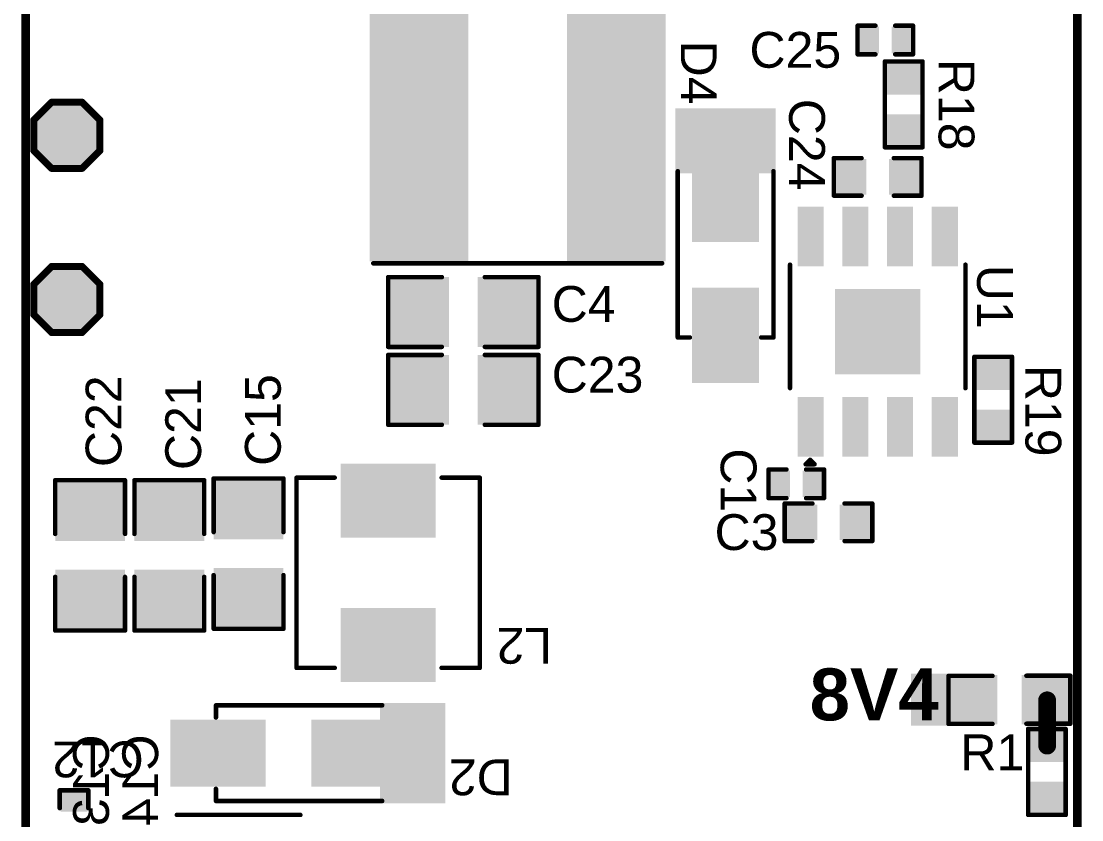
# Model space of a CAD drawing. Header units: inches. Extents: x 0 to 5376, y 0 to 5416.
# Drawn here: x -0.13 to 29.97, y 133.54 to 156.21 of the extents above; entities that cross this region are included whole.
import ezdxf

# ---------------------------------------------------------------- set-up
doc = ezdxf.new("R2010")
doc.units = ezdxf.units.IN
for name, color, linetype in [('Board Outline', 216, 'Continuous'), ('Bottom Overlay', 54, 'Continuous'), ('Top Layer', 1, 'Continuous'), ('Top Overlay', 2, 'Continuous'), ('Top Paste', 8, 'Continuous'), ('Top Solder', 216, 'Continuous')]:
    doc.layers.add(name, color=color, linetype=linetype)
doc.styles.add('Arial', font='', dxfattribs={"height": 0.2})
doc.styles.add('Arial_Bold', font='', dxfattribs={"height": 0.2})
doc.styles.get('Arial').set_extended_font_data('Arial')
doc.styles.get('Arial_Bold').set_extended_font_data('Arial', bold=True)

msp = doc.modelspace()

# ---------------------------------------------------------------- hatches: boundary and pattern name
at = {"layer": 'Top Layer'}
for points in [[(9.864, 149.494), (9.864, 157.694), (12.464, 157.694), (12.464, 149.494)], [(15.464, 149.494), (15.464, 157.694), (18.064, 157.694), (18.064, 149.494)], [(23.698, 155.359), (23.698, 155.994), (24.155, 155.994), (24.155, 155.359)], [(24.638, 155.359), (24.638, 155.994), (25.095, 155.994), (25.095, 155.359)], [(25.362, 154.229), (24.473, 154.229), (24.473, 154.991), (25.362, 154.991)], [(1.549, 153.733), (0.787, 153.733), (0.406, 153.352), (0.406, 152.59), (0.787, 152.209), (1.549, 152.209), (1.93, 152.59), (1.93, 153.352)], [(25.362, 152.705), (24.473, 152.705), (24.473, 153.467), (25.362, 153.467)], [(20.713, 152.545), (20.713, 150.045), (19.013, 150.045), (19.013, 152.545)], [(23.8, 152.235), (23.8, 151.346), (23.038, 151.346), (23.038, 152.235)], [(25.324, 152.235), (25.324, 151.346), (24.562, 151.346), (24.562, 152.235)], [(21.976, 149.321), (21.976, 150.871), (22.576, 150.871), (22.576, 149.321)], [(23.246, 149.321), (23.246, 150.871), (23.846, 150.871), (23.846, 149.321)], [(24.516, 149.321), (24.516, 150.871), (25.116, 150.871), (25.116, 149.321)], [(25.786, 149.321), (25.786, 150.871), (26.386, 150.871), (26.386, 149.321)], [(1.549, 149.073), (0.787, 149.073), (0.406, 148.692), (0.406, 147.93), (0.787, 147.549), (1.549, 147.549), (1.93, 147.93), (1.93, 148.692)], [(11.913, 147.066), (10.389, 147.066), (10.389, 148.844), (11.913, 148.844)], [(14.453, 147.066), (12.929, 147.066), (12.929, 148.844), (14.453, 148.844)], [(20.713, 148.545), (20.713, 146.045), (19.013, 146.045), (19.013, 148.545)], [(23.037, 146.253), (23.037, 148.54), (25.324, 148.54), (25.324, 146.253)], [(11.913, 144.856), (10.389, 144.856), (10.389, 146.634), (11.913, 146.634)], [(14.453, 144.856), (12.929, 144.856), (12.929, 146.634), (14.453, 146.634)], [(27.902, 145.847), (27.013, 145.847), (27.013, 146.609), (27.902, 146.609)], [(21.976, 143.921), (21.976, 145.471), (22.576, 145.471), (22.576, 143.921)], [(23.246, 143.921), (23.246, 145.471), (23.846, 145.471), (23.846, 143.921)], [(24.516, 143.921), (24.516, 145.471), (25.116, 145.471), (25.116, 143.921)], [(25.786, 143.921), (25.786, 145.471), (26.386, 145.471), (26.386, 143.921)], [(27.902, 144.323), (27.013, 144.323), (27.013, 145.085), (27.902, 145.085)], [(9.037, 141.654), (9.037, 143.549), (11.537, 143.549), (11.537, 141.654)], [(21.171, 142.761), (21.171, 143.396), (21.628, 143.396), (21.628, 142.761)], [(22.111, 142.761), (22.111, 143.396), (22.568, 143.396), (22.568, 142.761)], [(0.94, 141.554), (0.94, 143.078), (2.718, 143.078), (2.718, 141.554)], [(3.188, 141.554), (3.188, 143.078), (4.966, 143.078), (4.966, 141.554)], [(5.436, 141.605), (5.436, 143.129), (7.214, 143.129), (7.214, 141.605)], [(22.403, 142.43), (22.403, 141.542), (21.641, 141.542), (21.641, 142.43)], [(23.927, 142.43), (23.927, 141.542), (23.165, 141.542), (23.165, 142.43)], [(5.436, 139.065), (5.436, 140.589), (7.214, 140.589), (7.214, 139.065)], [(0.94, 139.014), (0.94, 140.538), (2.718, 140.538), (2.718, 139.014)], [(3.188, 139.014), (3.188, 140.538), (4.966, 140.538), (4.966, 139.014)], [(9.037, 137.559), (9.037, 139.454), (11.537, 139.454), (11.537, 137.559)], [(27.471, 136.349), (26.271, 136.349), (26.271, 137.549), (27.471, 137.549)], [(29.571, 136.349), (28.371, 136.349), (28.371, 137.549), (29.571, 137.549)], [(6.711, 134.583), (4.211, 134.583), (4.211, 136.283), (6.711, 136.283)], [(10.711, 134.583), (8.211, 134.583), (8.211, 136.283), (10.711, 136.283)], [(29.426, 135.28), (28.537, 135.28), (28.537, 136.042), (29.426, 136.042)], [(1.054, 134.29), (1.689, 134.29), (1.689, 133.833), (1.054, 133.833)], [(29.426, 133.756), (28.537, 133.756), (28.537, 134.518), (29.426, 134.518)]]:
    msp.add_hatch(color=1, dxfattribs=at).paths.add_polyline_path(points)
at = {"layer": 'Top Overlay'}
for points in [[(18.441, 153.74), (18.441, 152.573), (21.285, 152.573), (21.285, 153.74)], [(18.441, 152.595), (18.441, 151.891), (18.939, 151.891), (18.939, 152.595)], [(20.787, 152.595), (20.787, 151.891), (21.285, 151.891), (21.285, 152.595)], [(26.19, 137.685), (25.127, 137.685), (25.127, 136.212), (26.19, 136.212)], [(10.761, 136.855), (10.057, 136.855), (10.057, 136.357), (10.761, 136.357)], [(11.906, 136.854), (10.739, 136.854), (10.739, 134.011), (11.906, 134.011)], [(10.761, 134.509), (10.057, 134.509), (10.057, 134.011), (10.761, 134.011)]]:
    msp.add_hatch(color=2, dxfattribs=at).paths.add_polyline_path(points)
at = {"layer": 'Top Paste'}
for points in [[(9.864, 149.494), (9.864, 157.694), (12.464, 157.694), (12.464, 149.494)], [(15.464, 149.494), (15.464, 157.694), (18.064, 157.694), (18.064, 149.494)], [(23.698, 155.359), (23.698, 155.994), (24.155, 155.994), (24.155, 155.359)], [(24.638, 155.359), (24.638, 155.994), (25.095, 155.994), (25.095, 155.359)], [(25.362, 154.229), (24.473, 154.229), (24.473, 154.991), (25.362, 154.991)], [(1.549, 153.733), (0.787, 153.733), (0.406, 153.352), (0.406, 152.59), (0.787, 152.209), (1.549, 152.209), (1.93, 152.59), (1.93, 153.352)], [(25.362, 152.705), (24.473, 152.705), (24.473, 153.467), (25.362, 153.467)], [(20.713, 152.545), (20.713, 150.045), (19.013, 150.045), (19.013, 152.545)], [(23.8, 152.235), (23.8, 151.346), (23.038, 151.346), (23.038, 152.235)], [(25.324, 152.235), (25.324, 151.346), (24.562, 151.346), (24.562, 152.235)], [(21.976, 149.321), (21.976, 150.871), (22.576, 150.871), (22.576, 149.321)], [(23.246, 149.321), (23.246, 150.871), (23.846, 150.871), (23.846, 149.321)], [(24.516, 149.321), (24.516, 150.871), (25.116, 150.871), (25.116, 149.321)], [(25.786, 149.321), (25.786, 150.871), (26.386, 150.871), (26.386, 149.321)], [(1.549, 149.073), (0.787, 149.073), (0.406, 148.692), (0.406, 147.93), (0.787, 147.549), (1.549, 147.549), (1.93, 147.93), (1.93, 148.692)], [(11.913, 147.066), (10.389, 147.066), (10.389, 148.844), (11.913, 148.844)], [(14.453, 147.066), (12.929, 147.066), (12.929, 148.844), (14.453, 148.844)], [(20.713, 148.545), (20.713, 146.045), (19.013, 146.045), (19.013, 148.545)], [(23.037, 146.253), (23.037, 148.54), (25.324, 148.54), (25.324, 146.253)], [(11.913, 144.856), (10.389, 144.856), (10.389, 146.634), (11.913, 146.634)], [(14.453, 144.856), (12.929, 144.856), (12.929, 146.634), (14.453, 146.634)], [(27.902, 145.847), (27.013, 145.847), (27.013, 146.609), (27.902, 146.609)], [(21.976, 143.921), (21.976, 145.471), (22.576, 145.471), (22.576, 143.921)], [(23.246, 143.921), (23.246, 145.471), (23.846, 145.471), (23.846, 143.921)], [(24.516, 143.921), (24.516, 145.471), (25.116, 145.471), (25.116, 143.921)], [(25.786, 143.921), (25.786, 145.471), (26.386, 145.471), (26.386, 143.921)], [(27.902, 144.323), (27.013, 144.323), (27.013, 145.085), (27.902, 145.085)], [(9.037, 141.654), (9.037, 143.549), (11.537, 143.549), (11.537, 141.654)], [(21.171, 142.761), (21.171, 143.396), (21.628, 143.396), (21.628, 142.761)], [(22.111, 142.761), (22.111, 143.396), (22.568, 143.396), (22.568, 142.761)], [(0.94, 141.554), (0.94, 143.078), (2.718, 143.078), (2.718, 141.554)], [(3.188, 141.554), (3.188, 143.078), (4.966, 143.078), (4.966, 141.554)], [(5.436, 141.605), (5.436, 143.129), (7.214, 143.129), (7.214, 141.605)], [(22.403, 142.43), (22.403, 141.542), (21.641, 141.542), (21.641, 142.43)], [(23.927, 142.43), (23.927, 141.542), (23.165, 141.542), (23.165, 142.43)], [(5.436, 139.065), (5.436, 140.589), (7.214, 140.589), (7.214, 139.065)], [(0.94, 139.014), (0.94, 140.538), (2.718, 140.538), (2.718, 139.014)], [(3.188, 139.014), (3.188, 140.538), (4.966, 140.538), (4.966, 139.014)], [(9.037, 137.559), (9.037, 139.454), (11.537, 139.454), (11.537, 137.559)], [(27.471, 136.349), (26.271, 136.349), (26.271, 137.549), (27.471, 137.549)], [(29.571, 136.349), (28.371, 136.349), (28.371, 137.549), (29.571, 137.549)], [(6.711, 134.583), (4.211, 134.583), (4.211, 136.283), (6.711, 136.283)], [(10.711, 134.583), (8.211, 134.583), (8.211, 136.283), (10.711, 136.283)], [(29.426, 135.28), (28.537, 135.28), (28.537, 136.042), (29.426, 136.042)], [(1.054, 134.29), (1.689, 134.29), (1.689, 133.833), (1.054, 133.833)], [(29.426, 133.756), (28.537, 133.756), (28.537, 134.518), (29.426, 134.518)]]:
    msp.add_hatch(color=8, dxfattribs=at).paths.add_polyline_path(points)
at = {"layer": 'Top Solder'}
for points in [[(9.762, 149.392), (9.762, 157.795), (12.566, 157.795), (12.566, 149.392)], [(15.362, 149.392), (15.362, 157.795), (18.166, 157.795), (18.166, 149.392)], [(23.638, 155.299), (23.638, 156.054), (24.215, 156.054), (24.215, 155.299)], [(24.578, 155.299), (24.578, 156.054), (25.155, 156.054), (25.155, 155.299)], [(25.463, 154.127), (24.371, 154.127), (24.371, 155.092), (25.463, 155.092)], [(1.6, 153.835), (0.737, 153.835), (0.305, 153.403), (0.305, 152.54), (0.737, 152.108), (1.6, 152.108), (2.032, 152.54), (2.032, 153.403)], [(25.463, 152.603), (24.371, 152.603), (24.371, 153.568), (25.463, 153.568)], [(20.814, 152.646), (20.814, 149.943), (18.911, 149.943), (18.911, 152.646)], [(23.86, 152.295), (23.86, 151.286), (22.978, 151.286), (22.978, 152.295)], [(25.384, 152.295), (25.384, 151.286), (24.502, 151.286), (24.502, 152.295)], [(21.906, 149.251), (21.906, 150.941), (22.646, 150.941), (22.646, 149.251)], [(23.176, 149.251), (23.176, 150.941), (23.916, 150.941), (23.916, 149.251)], [(24.446, 149.251), (24.446, 150.941), (25.186, 150.941), (25.186, 149.251)], [(25.716, 149.251), (25.716, 150.941), (26.456, 150.941), (26.456, 149.251)], [(1.6, 149.174), (0.737, 149.174), (0.305, 148.742), (0.305, 147.879), (0.737, 147.447), (1.6, 147.447), (2.032, 147.879), (2.032, 148.742)], [(12.014, 146.964), (10.287, 146.964), (10.287, 148.946), (12.014, 148.946)], [(14.554, 146.964), (12.827, 146.964), (12.827, 148.946), (14.554, 148.946)], [(20.814, 148.646), (20.814, 145.943), (18.911, 145.943), (18.911, 148.646)], [(22.967, 146.183), (22.967, 148.61), (25.394, 148.61), (25.394, 146.183)], [(12.014, 144.755), (10.287, 144.755), (10.287, 146.736), (12.014, 146.736)], [(14.554, 144.755), (12.827, 144.755), (12.827, 146.736), (14.554, 146.736)], [(28.003, 145.745), (26.911, 145.745), (26.911, 146.71), (28.003, 146.71)], [(21.906, 143.851), (21.906, 145.541), (22.646, 145.541), (22.646, 143.851)], [(23.176, 143.851), (23.176, 145.541), (23.916, 145.541), (23.916, 143.851)], [(24.446, 143.851), (24.446, 145.541), (25.186, 145.541), (25.186, 143.851)], [(25.716, 143.851), (25.716, 145.541), (26.456, 145.541), (26.456, 143.851)], [(28.003, 144.221), (26.911, 144.221), (26.911, 145.186), (28.003, 145.186)], [(8.935, 141.552), (8.935, 143.65), (11.639, 143.65), (11.639, 141.552)], [(21.111, 142.701), (21.111, 143.456), (21.688, 143.456), (21.688, 142.701)], [(22.051, 142.701), (22.051, 143.456), (22.628, 143.456), (22.628, 142.701)], [(0.838, 141.453), (0.838, 143.18), (2.819, 143.18), (2.819, 141.453)], [(3.086, 141.453), (3.086, 143.18), (5.067, 143.18), (5.067, 141.453)], [(5.334, 141.503), (5.334, 143.231), (7.315, 143.231), (7.315, 141.503)], [(22.463, 142.49), (22.463, 141.482), (21.581, 141.482), (21.581, 142.49)], [(23.987, 142.49), (23.987, 141.482), (23.105, 141.482), (23.105, 142.49)], [(0.838, 138.913), (0.838, 140.64), (2.819, 140.64), (2.819, 138.913)], [(3.086, 138.913), (3.086, 140.64), (5.067, 140.64), (5.067, 138.913)], [(5.334, 138.963), (5.334, 140.691), (7.315, 140.691), (7.315, 138.963)], [(8.935, 137.457), (8.935, 139.555), (11.639, 139.555), (11.639, 137.457)], [(27.572, 136.248), (26.169, 136.248), (26.169, 137.651), (27.572, 137.651)], [(29.672, 136.248), (28.269, 136.248), (28.269, 137.651), (29.672, 137.651)], [(6.813, 134.481), (4.109, 134.481), (4.109, 136.384), (6.813, 136.384)], [(10.813, 134.481), (8.109, 134.481), (8.109, 136.384), (10.813, 136.384)], [(29.527, 135.179), (28.435, 135.179), (28.435, 136.144), (29.527, 136.144)], [(29.527, 133.655), (28.435, 133.655), (28.435, 134.62), (29.527, 134.62)], [(0.994, 134.35), (1.749, 134.35), (1.749, 133.773), (0.994, 133.773)]]:
    msp.add_hatch(color=216, dxfattribs=at).paths.add_polyline_path(points)

# ---------------------------------------------------------------- linework, layer by layer
at = {"layer": 'Board Outline', "const_width": 0.254}
for points in [[(0, 159.131), (0, 127.127)], [(29.845, 0), (29.845, 159.131)]]:
    msp.add_lwpolyline(points, dxfattribs=at)
at = {"layer": 'Top Layer', "const_width": 0.508}
msp.add_lwpolyline([(28.989, 135.649), (28.989, 136.931)], dxfattribs=at)
at = {"layer": 'Top Layer', "const_width": 0.254}
for points in [[(28.862, 136.931, 1), (29.116, 136.931, 1)], [(28.862, 135.649, 1), (29.116, 135.649, 1)]]:
    msp.add_lwpolyline(points, format="xyb", close=True, dxfattribs=at)
at = {"layer": 'Top Overlay'}
for points, const_width in [([(23.609, 156.083), (24.117, 156.083)], 0.127), ([(23.609, 155.27), (23.609, 156.083)], 0.127), ([(24.676, 156.083), (25.184, 156.083)], 0.127), ([(25.184, 155.27), (25.184, 156.083)], 0.127), ([(23.609, 155.27), (24.117, 155.27)], 0.127), ([(24.676, 155.27), (25.184, 155.27)], 0.127), ([(24.384, 155.067), (25.451, 155.067)], 0.127), ([(24.384, 152.629), (24.384, 155.067)], 0.127), ([(25.451, 152.629), (25.451, 155.067)], 0.127), ([(0.229, 153.403), (0.737, 153.911)], 0.2), ([(0.737, 153.911), (1.6, 153.911)], 0.2), ([(1.6, 153.911), (2.108, 153.403)], 0.2), ([(0.229, 152.54), (0.229, 153.403)], 0.2), ([(2.108, 152.54), (2.108, 153.403)], 0.2), ([(0.229, 152.54), (0.737, 152.032)], 0.2), ([(1.6, 152.032), (2.108, 152.54)], 0.2), ([(24.384, 152.629), (25.451, 152.629)], 0.127), ([(22.936, 151.257), (22.936, 152.324)], 0.127), ([(22.936, 152.324), (23.724, 152.324)], 0.127), ([(24.638, 152.324), (25.425, 152.324)], 0.127), ([(25.425, 151.257), (25.425, 152.324)], 0.127), ([(0.737, 152.032), (1.6, 152.032)], 0.2), ([(18.505, 147.233), (18.505, 151.953)], 0.127), ([(21.221, 147.233), (21.221, 151.953)], 0.127), ([(22.936, 151.257), (23.724, 151.257)], 0.127), ([(24.638, 151.257), (25.425, 151.257)], 0.127), ([(0.229, 148.742), (0.737, 149.25)], 0.2), ([(0.737, 149.25), (1.6, 149.25)], 0.2), ([(1.6, 149.25), (2.108, 148.742)], 0.2), ([(9.864, 149.338), (11.343, 149.338)], 0.127), ([(11.343, 149.338), (16.564, 149.338)], 0.127), ([(16.564, 149.338), (18.064, 149.338)], 0.127), ([(21.692, 145.793), (21.692, 149.298)], 0.127), ([(26.67, 145.793), (26.67, 149.298)], 0.127), ([(10.287, 146.964), (10.287, 148.946)], 0.127), ([(10.287, 148.946), (11.811, 148.946)], 0.127), ([(13.03, 148.946), (14.554, 148.946)], 0.127), ([(14.554, 146.964), (14.554, 148.946)], 0.127), ([(0.229, 147.879), (0.229, 148.742)], 0.2), ([(2.108, 147.879), (2.108, 148.742)], 0.2), ([(0.229, 147.879), (0.737, 147.371)], 0.2), ([(1.6, 147.371), (2.108, 147.879)], 0.2), ([(0.737, 147.371), (1.6, 147.371)], 0.2), ([(18.505, 147.233), (18.851, 147.233)], 0.127), ([(20.875, 147.233), (21.221, 147.233)], 0.127), ([(10.287, 146.964), (11.811, 146.964)], 0.127), ([(13.03, 146.964), (14.554, 146.964)], 0.127), ([(10.287, 144.755), (10.287, 146.736)], 0.127), ([(10.287, 146.736), (11.811, 146.736)], 0.127), ([(13.03, 146.736), (14.554, 146.736)], 0.127), ([(14.554, 144.755), (14.554, 146.736)], 0.127), ([(26.924, 146.685), (27.991, 146.685)], 0.127), ([(26.924, 144.247), (26.924, 146.685)], 0.127), ([(27.991, 144.247), (27.991, 146.685)], 0.127), ([(10.287, 144.755), (11.811, 144.755)], 0.127), ([(13.03, 144.755), (14.554, 144.755)], 0.127), ([(26.924, 144.247), (27.991, 144.247)], 0.127), ([(22.135, 143.633), (22.262, 143.76)], 0.127), ([(22.135, 143.633), (22.389, 143.633)], 0.127), ([(22.262, 143.76), (22.389, 143.633)], 0.127), ([(5.334, 141.707), (5.334, 143.231)], 0.127), ([(5.334, 143.231), (7.315, 143.231)], 0.127), ([(7.315, 141.707), (7.315, 143.231)], 0.127), ([(7.687, 143.254), (8.771, 143.254)], 0.127), ([(7.687, 137.854), (7.687, 143.254)], 0.127), ([(11.803, 143.254), (12.887, 143.254)], 0.127), ([(12.887, 137.854), (12.887, 143.254)], 0.127), ([(21.082, 143.485), (21.59, 143.485)], 0.127), ([(21.082, 142.672), (21.082, 143.485)], 0.127), ([(22.149, 143.485), (22.657, 143.485)], 0.127), ([(22.657, 142.672), (22.657, 143.485)], 0.127), ([(0.838, 141.656), (0.838, 143.18)], 0.127), ([(0.838, 143.18), (2.819, 143.18)], 0.127), ([(2.819, 141.656), (2.819, 143.18)], 0.127), ([(3.086, 141.656), (3.086, 143.18)], 0.127), ([(3.086, 143.18), (5.067, 143.18)], 0.127), ([(5.067, 141.656), (5.067, 143.18)], 0.127), ([(21.082, 142.672), (21.59, 142.672)], 0.127), ([(22.149, 142.672), (22.657, 142.672)], 0.127), ([(21.539, 141.453), (21.539, 142.519)], 0.127), ([(21.539, 142.519), (22.327, 142.519)], 0.127), ([(23.241, 142.519), (24.028, 142.519)], 0.127), ([(24.028, 141.453), (24.028, 142.519)], 0.127), ([(21.539, 141.453), (22.327, 141.453)], 0.127), ([(23.241, 141.453), (24.028, 141.453)], 0.127), ([(0.838, 138.913), (0.838, 140.437)], 0.127), ([(2.819, 138.913), (2.819, 140.437)], 0.127), ([(3.086, 138.913), (3.086, 140.437)], 0.127), ([(5.067, 138.913), (5.067, 140.437)], 0.127), ([(5.334, 138.963), (5.334, 140.487)], 0.127), ([(7.315, 138.963), (7.315, 140.487)], 0.127), ([(0.838, 138.913), (2.819, 138.913)], 0.127), ([(3.086, 138.913), (5.067, 138.913)], 0.127), ([(5.334, 138.963), (7.315, 138.963)], 0.127), ([(7.687, 137.854), (8.771, 137.854)], 0.127), ([(11.803, 137.854), (12.887, 137.854)], 0.127), ([(26.19, 136.263), (26.19, 137.626)], 0.127), ([(26.19, 137.626), (27.438, 137.626)], 0.127), ([(28.4, 137.631), (29.648, 137.631)], 0.127), ([(29.648, 136.268), (29.648, 137.631)], 0.127), ([(5.4, 136.791), (10.119, 136.791)], 0.127), ([(5.4, 136.445), (5.4, 136.791)], 0.127), ([(26.19, 136.263), (27.438, 136.263)], 0.127), ([(28.4, 136.268), (29.648, 136.268)], 0.127), ([(28.448, 136.119), (29.515, 136.119)], 0.127), ([(28.448, 133.68), (28.448, 136.119)], 0.127), ([(29.515, 133.68), (29.515, 136.119)], 0.127), ([(0.965, 134.379), (1.778, 134.379)], 0.127), ([(0.965, 133.871), (0.965, 134.379)], 0.127), ([(1.778, 133.871), (1.778, 134.379)], 0.127), ([(5.4, 134.075), (5.4, 134.421)], 0.127), ([(5.4, 134.075), (10.119, 134.075)], 0.127), ([(4.29, 133.68), (7.795, 133.68)], 0.127), ([(28.448, 133.68), (29.515, 133.68)], 0.127)]:
    msp.add_lwpolyline(points, dxfattribs=dict(at, const_width=const_width))
for points, const_width in [([(23.578, 156.083, 1), (23.641, 156.083, 1)], 0.0635), ([(23.578, 156.083, 1), (23.641, 156.083, 1)], 0.0635), ([(24.086, 156.083, 1), (24.149, 156.083, 1)], 0.0635), ([(24.644, 156.083, 1), (24.708, 156.083, 1)], 0.0635), ([(25.152, 156.083, 1), (25.216, 156.083, 1)], 0.0635), ([(25.152, 156.083, 1), (25.216, 156.083, 1)], 0.0635), ([(23.578, 155.27, 1), (23.641, 155.27, 1)], 0.0635), ([(23.578, 155.27, 1), (23.641, 155.27, 1)], 0.0635), ([(24.086, 155.27, 1), (24.149, 155.27, 1)], 0.0635), ([(24.644, 155.27, 1), (24.708, 155.27, 1)], 0.0635), ([(25.152, 155.27, 1), (25.216, 155.27, 1)], 0.0635), ([(25.152, 155.27, 1), (25.216, 155.27, 1)], 0.0635), ([(24.352, 155.067, 1), (24.416, 155.067, 1)], 0.0635), ([(24.352, 155.067, 1), (24.416, 155.067, 1)], 0.0635), ([(25.419, 155.067, 1), (25.483, 155.067, 1)], 0.0635), ([(25.419, 155.067, 1), (25.483, 155.067, 1)], 0.0635), ([(0.687, 153.911, 1), (0.787, 153.911, 1)], 0.1), ([(0.687, 153.911, 1), (0.787, 153.911, 1)], 0.1), ([(1.55, 153.911, 1), (1.65, 153.911, 1)], 0.1), ([(1.55, 153.911, 1), (1.65, 153.911, 1)], 0.1), ([(0.179, 153.403, 1), (0.279, 153.403, 1)], 0.1), ([(0.179, 153.403, 1), (0.279, 153.403, 1)], 0.1), ([(2.058, 153.403, 1), (2.158, 153.403, 1)], 0.1), ([(2.058, 153.403, 1), (2.158, 153.403, 1)], 0.1), ([(0.179, 152.54, 1), (0.279, 152.54, 1)], 0.1), ([(0.179, 152.54, 1), (0.279, 152.54, 1)], 0.1), ([(2.058, 152.54, 1), (2.158, 152.54, 1)], 0.1), ([(2.058, 152.54, 1), (2.158, 152.54, 1)], 0.1), ([(24.352, 152.629, 1), (24.416, 152.629, 1)], 0.0635), ([(24.352, 152.629, 1), (24.416, 152.629, 1)], 0.0635), ([(25.419, 152.629, 1), (25.483, 152.629, 1)], 0.0635), ([(25.419, 152.629, 1), (25.483, 152.629, 1)], 0.0635), ([(22.904, 152.324, 1), (22.968, 152.324, 1)], 0.0635), ([(22.904, 152.324, 1), (22.968, 152.324, 1)], 0.0635), ([(23.692, 152.324, 1), (23.755, 152.324, 1)], 0.0635), ([(24.606, 152.324, 1), (24.67, 152.324, 1)], 0.0635), ([(25.394, 152.324, 1), (25.457, 152.324, 1)], 0.0635), ([(25.394, 152.324, 1), (25.457, 152.324, 1)], 0.0635), ([(0.687, 152.032, 1), (0.787, 152.032, 1)], 0.1), ([(0.687, 152.032, 1), (0.787, 152.032, 1)], 0.1), ([(1.55, 152.032, 1), (1.65, 152.032, 1)], 0.1), ([(1.55, 152.032, 1), (1.65, 152.032, 1)], 0.1), ([(18.473, 151.953, 1), (18.537, 151.953, 1)], 0.0635), ([(21.189, 151.953, 1), (21.252, 151.953, 1)], 0.0635), ([(22.904, 151.257, 1), (22.968, 151.257, 1)], 0.0635), ([(22.904, 151.257, 1), (22.968, 151.257, 1)], 0.0635), ([(23.692, 151.257, 1), (23.755, 151.257, 1)], 0.0635), ([(24.606, 151.257, 1), (24.67, 151.257, 1)], 0.0635), ([(25.394, 151.257, 1), (25.457, 151.257, 1)], 0.0635), ([(25.394, 151.257, 1), (25.457, 151.257, 1)], 0.0635), ([(0.687, 149.25, 1), (0.787, 149.25, 1)], 0.1), ([(0.687, 149.25, 1), (0.787, 149.25, 1)], 0.1), ([(1.55, 149.25, 1), (1.65, 149.25, 1)], 0.1), ([(1.55, 149.25, 1), (1.65, 149.25, 1)], 0.1), ([(9.832, 149.338, 1), (9.896, 149.338, 1)], 0.0635), ([(11.311, 149.338, 1), (11.375, 149.338, 1)], 0.0635), ([(11.311, 149.338, 1), (11.375, 149.338, 1)], 0.0635), ([(16.532, 149.338, 1), (16.595, 149.338, 1)], 0.0635), ([(16.532, 149.338, 1), (16.595, 149.338, 1)], 0.0635), ([(18.032, 149.338, 1), (18.096, 149.338, 1)], 0.0635), ([(21.66, 149.298, 1), (21.723, 149.298, 1)], 0.0635), ([(26.638, 149.298, 1), (26.702, 149.298, 1)], 0.0635), ([(10.255, 148.946, 1), (10.319, 148.946, 1)], 0.0635), ([(10.255, 148.946, 1), (10.319, 148.946, 1)], 0.0635), ([(11.779, 148.946, 1), (11.843, 148.946, 1)], 0.0635), ([(12.998, 148.946, 1), (13.062, 148.946, 1)], 0.0635), ([(14.522, 148.946, 1), (14.586, 148.946, 1)], 0.0635), ([(14.522, 148.946, 1), (14.586, 148.946, 1)], 0.0635), ([(0.179, 148.742, 1), (0.279, 148.742, 1)], 0.1), ([(0.179, 148.742, 1), (0.279, 148.742, 1)], 0.1), ([(2.058, 148.742, 1), (2.158, 148.742, 1)], 0.1), ([(2.058, 148.742, 1), (2.158, 148.742, 1)], 0.1), ([(0.179, 147.879, 1), (0.279, 147.879, 1)], 0.1), ([(0.179, 147.879, 1), (0.279, 147.879, 1)], 0.1), ([(2.058, 147.879, 1), (2.158, 147.879, 1)], 0.1), ([(2.058, 147.879, 1), (2.158, 147.879, 1)], 0.1), ([(0.687, 147.371, 1), (0.787, 147.371, 1)], 0.1), ([(0.687, 147.371, 1), (0.787, 147.371, 1)], 0.1), ([(1.55, 147.371, 1), (1.65, 147.371, 1)], 0.1), ([(1.55, 147.371, 1), (1.65, 147.371, 1)], 0.1), ([(18.473, 147.233, 1), (18.537, 147.233, 1)], 0.0635), ([(18.473, 147.233, 1), (18.537, 147.233, 1)], 0.0635), ([(18.819, 147.233, 1), (18.882, 147.233, 1)], 0.0635), ([(20.843, 147.233, 1), (20.907, 147.233, 1)], 0.0635), ([(21.189, 147.233, 1), (21.252, 147.233, 1)], 0.0635), ([(21.189, 147.233, 1), (21.252, 147.233, 1)], 0.0635), ([(10.255, 146.964, 1), (10.319, 146.964, 1)], 0.0635), ([(10.255, 146.964, 1), (10.319, 146.964, 1)], 0.0635), ([(11.779, 146.964, 1), (11.843, 146.964, 1)], 0.0635), ([(12.998, 146.964, 1), (13.062, 146.964, 1)], 0.0635), ([(14.522, 146.964, 1), (14.586, 146.964, 1)], 0.0635), ([(14.522, 146.964, 1), (14.586, 146.964, 1)], 0.0635), ([(10.255, 146.736, 1), (10.319, 146.736, 1)], 0.0635), ([(10.255, 146.736, 1), (10.319, 146.736, 1)], 0.0635), ([(11.779, 146.736, 1), (11.843, 146.736, 1)], 0.0635), ([(12.998, 146.736, 1), (13.062, 146.736, 1)], 0.0635), ([(14.522, 146.736, 1), (14.586, 146.736, 1)], 0.0635), ([(14.522, 146.736, 1), (14.586, 146.736, 1)], 0.0635), ([(26.892, 146.685, 1), (26.956, 146.685, 1)], 0.0635), ([(26.892, 146.685, 1), (26.956, 146.685, 1)], 0.0635), ([(27.959, 146.685, 1), (28.023, 146.685, 1)], 0.0635), ([(27.959, 146.685, 1), (28.023, 146.685, 1)], 0.0635), ([(21.66, 145.793, 1), (21.723, 145.793, 1)], 0.0635), ([(26.638, 145.793, 1), (26.702, 145.793, 1)], 0.0635), ([(10.255, 144.755, 1), (10.319, 144.755, 1)], 0.0635), ([(10.255, 144.755, 1), (10.319, 144.755, 1)], 0.0635), ([(11.779, 144.755, 1), (11.843, 144.755, 1)], 0.0635), ([(12.998, 144.755, 1), (13.062, 144.755, 1)], 0.0635), ([(14.522, 144.755, 1), (14.586, 144.755, 1)], 0.0635), ([(14.522, 144.755, 1), (14.586, 144.755, 1)], 0.0635), ([(26.892, 144.247, 1), (26.956, 144.247, 1)], 0.0635), ([(26.892, 144.247, 1), (26.956, 144.247, 1)], 0.0635), ([(27.959, 144.247, 1), (28.023, 144.247, 1)], 0.0635), ([(27.959, 144.247, 1), (28.023, 144.247, 1)], 0.0635), ([(22.104, 143.633, 1), (22.167, 143.633, 1)], 0.0635), ([(22.104, 143.633, 1), (22.167, 143.633, 1)], 0.0635), ([(22.231, 143.76, 1), (22.294, 143.76, 1)], 0.0635), ([(22.231, 143.76, 1), (22.294, 143.76, 1)], 0.0635), ([(22.358, 143.633, 1), (22.421, 143.633, 1)], 0.0635), ([(22.358, 143.633, 1), (22.421, 143.633, 1)], 0.0635), ([(5.302, 143.231, 1), (5.366, 143.231, 1)], 0.0635), ([(5.302, 143.231, 1), (5.366, 143.231, 1)], 0.0635), ([(7.283, 143.231, 1), (7.347, 143.231, 1)], 0.0635), ([(7.283, 143.231, 1), (7.347, 143.231, 1)], 0.0635), ([(7.655, 143.254, 1), (7.719, 143.254, 1)], 0.0635), ([(7.655, 143.254, 1), (7.719, 143.254, 1)], 0.0635), ([(8.739, 143.254, 1), (8.802, 143.254, 1)], 0.0635), ([(11.772, 143.254, 1), (11.835, 143.254, 1)], 0.0635), ([(12.855, 143.254, 1), (12.919, 143.254, 1)], 0.0635), ([(12.855, 143.254, 1), (12.919, 143.254, 1)], 0.0635), ([(21.05, 143.485, 1), (21.114, 143.485, 1)], 0.0635), ([(21.05, 143.485, 1), (21.114, 143.485, 1)], 0.0635), ([(21.558, 143.485, 1), (21.622, 143.485, 1)], 0.0635), ([(22.117, 143.485, 1), (22.181, 143.485, 1)], 0.0635), ([(22.625, 143.485, 1), (22.689, 143.485, 1)], 0.0635), ([(22.625, 143.485, 1), (22.689, 143.485, 1)], 0.0635), ([(0.806, 143.18, 1), (0.87, 143.18, 1)], 0.0635), ([(0.806, 143.18, 1), (0.87, 143.18, 1)], 0.0635), ([(2.788, 143.18, 1), (2.851, 143.18, 1)], 0.0635), ([(2.788, 143.18, 1), (2.851, 143.18, 1)], 0.0635), ([(3.054, 143.18, 1), (3.118, 143.18, 1)], 0.0635), ([(3.054, 143.18, 1), (3.118, 143.18, 1)], 0.0635), ([(5.036, 143.18, 1), (5.099, 143.18, 1)], 0.0635), ([(5.036, 143.18, 1), (5.099, 143.18, 1)], 0.0635), ([(21.05, 142.672, 1), (21.114, 142.672, 1)], 0.0635), ([(21.05, 142.672, 1), (21.114, 142.672, 1)], 0.0635), ([(21.558, 142.672, 1), (21.622, 142.672, 1)], 0.0635), ([(22.117, 142.672, 1), (22.181, 142.672, 1)], 0.0635), ([(22.625, 142.672, 1), (22.689, 142.672, 1)], 0.0635), ([(22.625, 142.672, 1), (22.689, 142.672, 1)], 0.0635), ([(21.507, 142.519, 1), (21.571, 142.519, 1)], 0.0635), ([(21.507, 142.519, 1), (21.571, 142.519, 1)], 0.0635), ([(22.295, 142.519, 1), (22.358, 142.519, 1)], 0.0635), ([(23.209, 142.519, 1), (23.273, 142.519, 1)], 0.0635), ([(23.997, 142.519, 1), (24.06, 142.519, 1)], 0.0635), ([(23.997, 142.519, 1), (24.06, 142.519, 1)], 0.0635), ([(5.302, 141.707, 1), (5.366, 141.707, 1)], 0.0635), ([(7.283, 141.707, 1), (7.347, 141.707, 1)], 0.0635), ([(0.806, 141.656, 1), (0.87, 141.656, 1)], 0.0635), ([(2.788, 141.656, 1), (2.851, 141.656, 1)], 0.0635), ([(3.054, 141.656, 1), (3.118, 141.656, 1)], 0.0635), ([(5.036, 141.656, 1), (5.099, 141.656, 1)], 0.0635), ([(21.507, 141.453, 1), (21.571, 141.453, 1)], 0.0635), ([(21.507, 141.453, 1), (21.571, 141.453, 1)], 0.0635), ([(22.295, 141.453, 1), (22.358, 141.453, 1)], 0.0635), ([(23.209, 141.453, 1), (23.273, 141.453, 1)], 0.0635), ([(23.997, 141.453, 1), (24.06, 141.453, 1)], 0.0635), ([(23.997, 141.453, 1), (24.06, 141.453, 1)], 0.0635), ([(0.806, 140.437, 1), (0.87, 140.437, 1)], 0.0635), ([(2.788, 140.437, 1), (2.851, 140.437, 1)], 0.0635), ([(3.054, 140.437, 1), (3.118, 140.437, 1)], 0.0635), ([(5.036, 140.437, 1), (5.099, 140.437, 1)], 0.0635), ([(5.302, 140.487, 1), (5.366, 140.487, 1)], 0.0635), ([(7.283, 140.487, 1), (7.347, 140.487, 1)], 0.0635), ([(0.806, 138.913, 1), (0.87, 138.913, 1)], 0.0635), ([(0.806, 138.913, 1), (0.87, 138.913, 1)], 0.0635), ([(2.788, 138.913, 1), (2.851, 138.913, 1)], 0.0635), ([(2.788, 138.913, 1), (2.851, 138.913, 1)], 0.0635), ([(3.054, 138.913, 1), (3.118, 138.913, 1)], 0.0635), ([(3.054, 138.913, 1), (3.118, 138.913, 1)], 0.0635), ([(5.036, 138.913, 1), (5.099, 138.913, 1)], 0.0635), ([(5.036, 138.913, 1), (5.099, 138.913, 1)], 0.0635), ([(5.302, 138.963, 1), (5.366, 138.963, 1)], 0.0635), ([(5.302, 138.963, 1), (5.366, 138.963, 1)], 0.0635), ([(7.283, 138.963, 1), (7.347, 138.963, 1)], 0.0635), ([(7.283, 138.963, 1), (7.347, 138.963, 1)], 0.0635), ([(7.655, 137.854, 1), (7.719, 137.854, 1)], 0.0635), ([(7.655, 137.854, 1), (7.719, 137.854, 1)], 0.0635), ([(8.739, 137.854, 1), (8.802, 137.854, 1)], 0.0635), ([(11.772, 137.854, 1), (11.835, 137.854, 1)], 0.0635), ([(12.855, 137.854, 1), (12.919, 137.854, 1)], 0.0635), ([(12.855, 137.854, 1), (12.919, 137.854, 1)], 0.0635), ([(26.158, 137.626, 1), (26.222, 137.626, 1)], 0.0635), ([(26.158, 137.626, 1), (26.222, 137.626, 1)], 0.0635), ([(27.406, 137.626, 1), (27.47, 137.626, 1)], 0.0635), ([(28.368, 137.631, 1), (28.431, 137.631, 1)], 0.0635), ([(29.616, 137.631, 1), (29.68, 137.631, 1)], 0.0635), ([(29.616, 137.631, 1), (29.68, 137.631, 1)], 0.0635), ([(5.368, 136.791, 1), (5.432, 136.791, 1)], 0.0635), ([(5.368, 136.791, 1), (5.432, 136.791, 1)], 0.0635), ([(10.087, 136.791, 1), (10.151, 136.791, 1)], 0.0635), ([(5.368, 136.445, 1), (5.432, 136.445, 1)], 0.0635), ([(26.158, 136.263, 1), (26.222, 136.263, 1)], 0.0635), ([(26.158, 136.263, 1), (26.222, 136.263, 1)], 0.0635), ([(27.406, 136.263, 1), (27.47, 136.263, 1)], 0.0635), ([(28.368, 136.268, 1), (28.431, 136.268, 1)], 0.0635), ([(28.416, 136.119, 1), (28.48, 136.119, 1)], 0.0635), ([(28.416, 136.119, 1), (28.48, 136.119, 1)], 0.0635), ([(29.483, 136.119, 1), (29.547, 136.119, 1)], 0.0635), ([(29.483, 136.119, 1), (29.547, 136.119, 1)], 0.0635), ([(29.616, 136.268, 1), (29.68, 136.268, 1)], 0.0635), ([(29.616, 136.268, 1), (29.68, 136.268, 1)], 0.0635), ([(0.933, 134.379, 1), (0.997, 134.379, 1)], 0.0635), ([(0.933, 134.379, 1), (0.997, 134.379, 1)], 0.0635), ([(1.746, 134.379, 1), (1.81, 134.379, 1)], 0.0635), ([(1.746, 134.379, 1), (1.81, 134.379, 1)], 0.0635), ([(5.368, 134.421, 1), (5.432, 134.421, 1)], 0.0635), ([(5.368, 134.075, 1), (5.432, 134.075, 1)], 0.0635), ([(5.368, 134.075, 1), (5.432, 134.075, 1)], 0.0635), ([(10.087, 134.075, 1), (10.151, 134.075, 1)], 0.0635), ([(0.933, 133.871, 1), (0.997, 133.871, 1)], 0.0635), ([(1.746, 133.871, 1), (1.81, 133.871, 1)], 0.0635), ([(4.258, 133.68, 1), (4.322, 133.68, 1)], 0.0635), ([(7.763, 133.68, 1), (7.827, 133.68, 1)], 0.0635), ([(28.416, 133.68, 1), (28.48, 133.68, 1)], 0.0635), ([(28.416, 133.68, 1), (28.48, 133.68, 1)], 0.0635), ([(29.483, 133.68, 1), (29.547, 133.68, 1)], 0.0635), ([(29.483, 133.68, 1), (29.547, 133.68, 1)], 0.0635)]:
    msp.add_lwpolyline(points, format="xyb", close=True, dxfattribs=dict(at, const_width=const_width))

# ---------------------------------------------------------------- texts
at = {"layer": 'Bottom Overlay', "style": 'Arial', "text_generation_flag": 2}
for s, p in [('C13', (2.362, 135.966)), ('C14', (3.759, 135.966))]:
    msp.add_text(s, height=1.016, rotation=90, dxfattribs=at).set_placement(p)
at = {"layer": 'Top Overlay'}
for s, height, style, p in [('C25', 1.016, 'Arial', (20.541, 154.889)), ('C4', 1.016, 'Arial', (14.927, 147.676)), ('C23', 1.016, 'Arial', (14.927, 145.669)), ('C3', 1.016, 'Arial', (19.55, 141.199)), ('8V4', 1.4732, 'Arial_Bold', (22.249, 136.364)), ('R1', 1.016, 'Arial', (26.526, 134.95))]:
    msp.add_text(s, height=height, dxfattribs=dict(at, style=style)).set_placement(p)
at = {"layer": 'Top Overlay', "style": 'Arial'}
for s, rotation, p in [('D4', 270, (18.593, 155.659)), ('R18', 270, (25.908, 155.143)), ('C24', 270, (21.666, 154.008)), ('U1', 270, (27, 149.293)), ('R19', 270, (28.372, 146.456)), ('C22', 90, (2.718, 143.553)), ('C21', 90, (4.978, 143.468)), ('C15', 90, (7.239, 143.587)), ('C1', 270, (19.723, 144.086)), ('L2', 180, (14.943, 138.989)), ('C12', 180, (3.352, 135.763)), ('D2', 180, (13.826, 135.255))]:
    msp.add_text(s, height=1.016, rotation=rotation, dxfattribs=at).set_placement(p)

doc.saveas('drawing.dxf')
